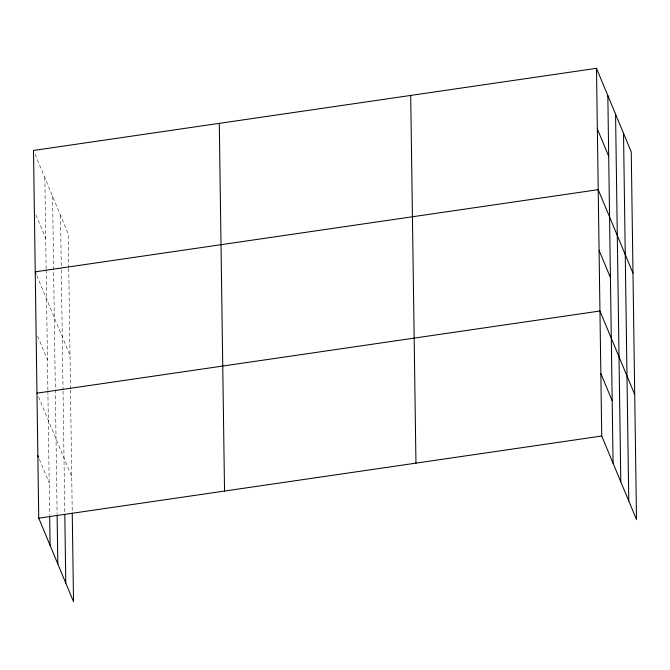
<?xml version="1.0" encoding="UTF-8"?>
<svg xmlns="http://www.w3.org/2000/svg" width="670" height="670" viewBox="0 0 670 670"><rect width="100%" height="100%" fill="white"/><g stroke="black" fill="none" stroke-linecap="round" stroke-linejoin="round"><path stroke-width="0.5" stroke-dasharray="3.35 2.51" d="M35.066 154.226L68.265 233.981L68.742 267.456M35.929 214.894L45.711 238.386M36.8 275.563L69.998 355.318M37.662 336.231L47.444 359.731M38.533 396.9L71.732 476.663M39.421 459.411L49.203 482.903M68.759 268.503L70.476 388.793M70.492 389.84L72.234 512.081M60.535 215.413L61.297 268.762M61.313 269.809L63.03 390.099M63.047 391.146L64.772 512.265M52.57 196.285L57.109 513.974M44.848 177.718L46.146 268.72M46.155 269.767L47.88 390.066M47.888 391.113L49.664 515.205"/><path stroke-width="1" d="M596.484 68.323L601.735 436.019L636.5 519.535L631.249 151.839L596.484 68.323L33.5 150.465L38.751 518.161L73.516 601.677L72.251 513.128M36.967 393.148L599.952 311.006L634.716 394.521M38.751 518.161L601.735 436.019M597.355 128.992L608.695 156.244M632.982 273.176L598.218 189.66L35.234 271.802L36.013 273.687M599.081 250.329L610.429 277.589M600.839 373.508L612.187 400.769M37.855 455.65L38.642 457.535M623.519 133.271L628.77 500.967M615.562 114.143L620.805 481.839M607.832 95.576L613.083 463.272M410.702 95.425L415.953 463.129M219.283 123.355L224.534 491.06M64.806 514.351L65.786 583.109M57.126 515.021L57.821 563.981M49.681 516.243L50.091 545.413"/></g></svg>
